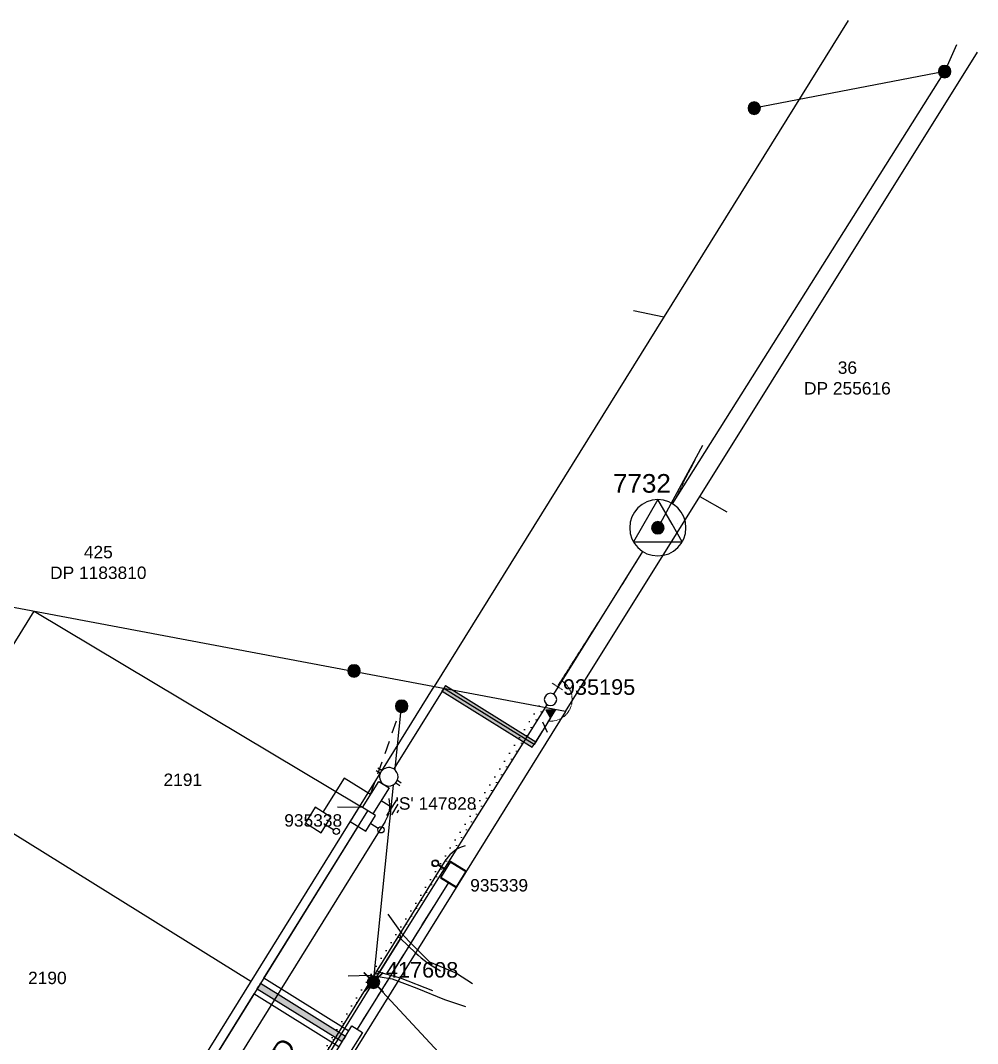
# Model space of a CAD drawing. Header units: metres. Extents: x 305550 to 306428, y 6276370 to 6276957.
# Drawn here: x 306273.7 to 306428, y 6276679.7 to 6276844.6 of the extents above; entities that cross this region are included whole.
import ezdxf
from ezdxf.enums import TextEntityAlignment as Align

# ---------------------------------------------------------------- set-up
doc = ezdxf.new("R2010")
doc.units = ezdxf.units.M
doc.header["$LTSCALE"] = 0.7
doc.set_wipeout_variables(frame=1)
for name, pattern in [('Cable Exist OH', [1, 1, 0]), ('Cable Exist UG', [8.2, 4, -1.2, 1.8, -1.2]), ('Cable Remove', [2, 0, -2]), ('Dash', [5, 3, -2]), ('IE Trench LV', [6.5, 5, -1.5])]:
    doc.linetypes.add(name, pattern=pattern)
doc.layers.get('0').update_dxf_attribs({"color": 6})
for name, color, linetype in [('_User Miscellaneous1', 3, 'Continuous'), ('_User Miscellaneous10', 8, 'Continuous'), ('_User Miscellaneous11', 7, 'Continuous'), ('_User Miscellaneous4', 7, 'Continuous'), ('_User Miscellaneous7', 150, 'Continuous'), ('_User Miscellaneous8', 7, 'Continuous'), ('_User_LV_Exist', 7, 'Continuous'), ('Cadastre Developer_SP_NEW', 4, 'Continuous'), ('Cadastre Roads_SP_EXT', 4, 'Continuous'), ('Cadastre Roads_SP_NEW', 8, 'Continuous'), ('Duct_SP_NEW', 2, 'Continuous'), ('Equip_LV_NEW', 5, 'Continuous'), ('Equip_SP_LV_NEW', 2, 'Continuous'), ('Mains_HV_EXT', 12, 'Continuous'), ('Mains_LV_NEW_R6', 2, 'Continuous'), ('Mains_LV_NEW_T84', 2, 'Continuous'), ('OH_Details_SP_MISC', 6, 'Continuous'), ('Services_SP_NEW_UG', 2, 'Continuous'), ('Sub_SP_TR_HV_LV_EXT', 1, 'Continuous'), ('SupportsOH_SP_TR_HV_LV_SL_EXT', 7, 'Continuous'), ('SupportsOH_SP_TR_HV_LV_SL_NEW', 2, 'Continuous'), ('SupportsUG_SP_LV_NEW', 2, 'Continuous'), ('SupportsUG_SP_LV_SL_NEW', 2, 'Continuous'), ('Trench_SP_NEW', 2, 'Continuous')]:
    doc.layers.add(name, color=color, linetype=linetype)
doc.layers.add('_User Miscellaneous5', color=7, linetype='Continuous', lineweight=35)
doc.layers.add('_User Notes', color=7, linetype='Continuous', plot=False)
doc.layers.add('Features_HIDE', color=1, linetype='Continuous', plot=False)
doc.styles.add('ARIAL', font='arial.ttf', dxfattribs={"height": 2})
doc.styles.add('POLE_LABEL', font='arial.ttf')
doc.styles.add('SL_LABEL', font='arial.ttf')
doc.styles.get("Standard").update_dxf_attribs({"font": 'arial.ttf'})
doc.styles.add('style1', font='iso3098b.shx')
doc.linetypes.add('Cable New UG', pattern='A,8,-1,["x",style1,S=3.5,R=0,X=0.35,Y=-1],-3.5', length=12.5)
doc.linetypes.add('Cable Z', pattern='A,8,-1,["Z",Standard,S=2.5,R=0,X=0.35,Y=-1.25],-3.5', length=12.5)
doc.linetypes.add('IE Trench HV', pattern='A,8,-2,["/",style1,S=2.5,R=0,X=0.1,Y=-1],-4.5', length=14.5)

# ---------------------------------------------------------------- blocks, each defined once
blk = doc.blocks.new('SUB_POLE_EXT')
blk.add_line((2.16, 0.48), (2.16, 0.48, 0))
blk.add_lwpolyline([(-3.02, 0, 1), (3.02, 0, 1)], format="xyb", close=True)
blk.add_lwpolyline([(1.53, 0.37), (0, 3.02), (-2.61, -1.51), (2.61, -1.51)], close=True)
for tag, height, flags, p in [('ASSET_NUM', 2.5, 8, (2, 2)), ('STREET_CODE', 0.2, 9, (1.5, 0)), ('CONSTRUCTED_VOLTAGE', 0.2, 9, (1.5, -0.2)), ('OPERATING_VOLTAGE', 0.2, 9, (1.5, -0.6)), ('OPERATED_BY', 0.2, 9, (1.5, -0.8)), ('ORIENTATION', 0.2, 9, (1.5, -1.2)), ('NO_PHASES', 0.2, 9, (1.5, -0.4)), ('MAINTAINED_BY', 0.2, 9, (1.5, -1)), ('OWNED_BY', 0.2, 9, (1.5, -1.4)), ('SECONDARY_VOLTAGE', 0.2, 9, (1.5, -1.6)), ('STATE', 0.2, 9, (1.5, -1.8)), ('SUBSTATION_TYPE', 0.2, 9, (1.5, -2)), ('USAGE', 0.2, 9, (1.5, -2.2)), ('STREETNAME', 0.2, 9, (1.5, -2.8)), ('SUBURB', 0.2, 9, (1.5, -3)), ('LEGEND', 0.2, 9, (1.5, -2.4)), ('LOCATION', 0.2, 9, (1.5, -2.6)), ('NOTES', 0.2, 9, (1.5, -3.2)), ('Z', 0.2, 1, (1.5, -3.4))]:
    blk.add_attdef(tag, text='', height=height, dxfattribs=dict(flags=flags)).set_placement(p, align=Align.MIDDLE_LEFT)
blk = doc.blocks.new('POLE_EXT')
blk.add_hatch(color=256).paths.add_polyline_path([(-1, 0, 1), (1, 0, 1)])
blk.add_lwpolyline([(-1, 0, 1), (1, 0, 1)], format="xyb", close=True)
for tag, height, flags, p in [('pNumber', 2.5, 8, (-17.84, 2.07)), ('OWNED_BY', 0.2, 9, (1.35, -0.4)), ('SPECIAL_USE', 0.2, 9, (1.35, -0.8)), ('STATE', 0.2, 9, (1.35, -1)), ('cLV', 0.2, 9, (1.35, -1.4)), ('hDepth', 0.2, 9, (1.35, -1.6)), ('PARENT', 0.2, 9, (1.35, -0.6)), ('USAGE', 0.2, 9, (1.35, -1.2)), ('hDia', 0.2, 9, (1.35, -1.8)), ('cHV', 0.2, 9, (1.35, -2)), ('cLinedev', 0.2, 9, (1.35, -3.4)), ('LBRACKET', 0.2, 9, (1.35, -2.2)), ('LExisting', 0.2, 9, (1.35, -2.4)), ('LANTNUMBER', 0.2, 9, (1.35, -2.6)), ('LOther', 0.2, 9, (1.35, -2.8)), ('LRemove', 0.2, 9, (1.35, -3)), ('LEGEND', 0.2, 9, (1.35, -3.2)), ('pExisting', 0.2, 9, (1.35, -3.8)), ('pFooting', 0.2, 9, (1.35, -4.4)), ('pNew', 0.2, 9, (1.35, -4.6)), ('pRelocate', 0.2, 9, (1.35, -5)), ('LOCATION', 0.2, 9, (1.35, -3.6)), ('PFNUMBER', 0.2, 9, (1.35, -4)), ('NEWPFNUMBER', 0.2, 9, (1.35, -4.2)), ('pRemove', 0.2, 9, (1.35, -5.2)), ('pReplace', 0.2, 9, (1.35, -5.4)), ('pStay', 0.2, 9, (1.35, -5.6)), ('pType', 0.2, 9, (1.35, -5.8)), ('cspan', 0.2, 9, (1.35, -6)), ('STREETNAME', 0.2, 9, (1.35, -6.2)), ('SUBURB', 0.2, 9, (1.35, -6.4)), ('NOTES', 0.2, 9, (1.35, -6.6)), ('OPERATED_BY', 0.2, 9, (1.36, -7.01)), ('MAINTAINED_BY', 0.2, 9, (1.36, -6.81))]:
    blk.add_attdef(tag, text='', height=height, dxfattribs=dict(flags=flags)).set_placement(p, align=Align.MIDDLE_LEFT)
at = {"style": 'POLE_LABEL', "flags": 9}
for tag, height, p in [('ASSET_NUM', 2.5, (2, 2)), ('STRUCTURE_PLANT_NUMBER', 0.2, (1.35, 0.03)), ('STREET_CODE', 0.2, (1.35, -0.2))]:
    blk.add_attdef(tag, text='', height=height, dxfattribs=at).set_placement(p, align=Align.MIDDLE_LEFT)
at = {"flags": 1}
blk.add_attdef('Z', (1.35, -7.33), '', height=0.2, dxfattribs=at)
blk = doc.blocks.new('*U35')
at = {"lineweight": -3}
blk.add_lwpolyline([(-2.48, 2.49), (2.47, 2.49), (2.47, 0.51), (-2.48, 0.51)], close=True, dxfattribs=at)
for tag, flags, p in [('STREET_CODE', 9, (1.5, 3.5)), ('OWNED_BY', 9, (1.5, 3.3)), ('OPERATED_BY', 9, (1.5, 3.1)), ('STATE', 9, (1.5, 2.7)), ('SUPPORT_TYPE', 9, (1.5, 2.5)), ('SUBURB', 9, (1.5, 1.7)), ('MAINTAINED_BY', 9, (1.5, 2.9)), ('USAGE', 9, (1.5, 2.3)), ('LEGEND', 9, (1.5, 2.1)), ('PARENT', 9, (1.5, 1.9)), ('STREETNAME', 9, (1.5, 1.5)), ('Z', 1, (1.5, 0.9)), ('LOCATION', 9, (1.5, 1.3)), ('NOTES', 9, (1.5, 1.1))]:
    blk.add_attdef(tag, text='', height=0.2, dxfattribs=dict(flags=flags)).set_placement(p, align=Align.MIDDLE_LEFT)
at = {"layer": '_User Miscellaneous4', "style": 'ARIAL', "flags": 8}
blk.add_attdef('ASSET_NUM', text='', height=2, dxfattribs=at).set_placement((2, 5.5), align=Align.MIDDLE_LEFT)
blk = doc.blocks.new('*U137')
at = {"layer": '_User Miscellaneous7', "lineweight": -3}
blk.add_lwpolyline([(4, -3.03), (4, -1.58)], dxfattribs=at)
blk.add_lwpolyline([(2.51, -6), (5.48, -6), (5.48, -3.03), (2.51, -3.03)], close=True, dxfattribs=at)
blk.add_circle((4, -1.08), 0.5, dxfattribs=at)
at = {"layer": '_User Miscellaneous8', "color": 2, "lineweight": -3}
blk.add_lwpolyline([(-1.49, 0), (1.49, 0), (1.49, 2.97), (-1.49, 2.97)], close=True, dxfattribs=at)
at = {"style": 'POLE_LABEL', "flags": 9}
blk.add_attdef('STRUCTURE_PLANT_NUMBER', text='', height=0.2, dxfattribs=at).set_placement((1.64, 1.73), align=Align.MIDDLE_LEFT)
for tag, flags, p in [('STREET_CODE', 9, (1.64, 1.49)), ('OWNED_BY', 9, (1.64, 1.09)), ('OPERATED_BY', 9, (1.64, 0.89)), ('STATE', 9, (1.64, 0.49)), ('COLUMN_TYPE', 9, (1.64, 1.29)), ('MAINTAINED_BY', 9, (1.64, 0.69)), ('USAGE', 9, (1.64, 0.29)), ('LEGEND', 9, (1.64, 0.09)), ('SUBURB', 9, (1.64, -0.31)), ('STREETNAME', 9, (1.64, -0.51)), ('Z', 1, (1.64, -1.31)), ('PARENT', 9, (1.64, -0.11)), ('LOCATION', 9, (1.64, -0.71)), ('NOTES', 9, (1.64, -0.91)), ('LABEL_ALIGNMENT', 9, (1.64, -1.11))]:
    blk.add_attdef(tag, text='', height=0.2, dxfattribs=dict(flags=flags)).set_placement(p, align=Align.MIDDLE_LEFT)
at = {"layer": '_User Miscellaneous5', "style": 'ARIAL', "flags": 8}
blk.add_attdef('ASSET_NUM', text='', height=2, dxfattribs=at).set_placement((2, 3.49), align=Align.MIDDLE_LEFT)
blk = doc.blocks.new('*U39')
at = {"layer": '_User Miscellaneous8', "color": 2}
blk.add_line((0, 0), (0, 1.45), dxfattribs=at)
blk.add_circle((0, 1.95), 0.5, dxfattribs=at)
for tag, p, flags in [('Z', (0, 0), 1), ('OPERATED_BY', (0, -9.61), 9)]:
    blk.add_attdef(tag, p, '', height=0.2, dxfattribs=dict(flags=flags))
at = {"style": 'SL_LABEL', "flags": 9}
blk.add_attdef('STREET_CODE', text='', height=0.2, dxfattribs=at).set_placement((0, -0.2), align=Align.MIDDLE_LEFT)
at = {"flags": 9}
for tag, p in [('CONSTRUCTED_VOLTAGE', (0, -0.4)), ('CONTROL_TYPE', (0, -0.6)), ('OPERATING_VOLTAGE', (0, -1.4)), ('ORIENTATION', (0, -1.6)), ('LANTERN_PURPOSE', (0, -0.8)), ('LANTERN_TYPE', (0, -1)), ('NO_PHASES', (0, -1.2)), ('OWNED_BY', (0, -1.8)), ('STATE', (0, -2)), ('CEXIST', (0, -2.4)), ('CNEW', (0, -2.6)), ('CNUMBER', (0, -2.8)), ('CREMOVE', (0, -3)), ('CREPLACE', (0, -3.2)), ('USAGE', (0, -2.2)), ('LKINGHEIGHT', (0, -3.4)), ('LBRACKET', (0, -3.6)), ('LBRACKETVOCAB', (0, -3.8)), ('LCATEGORY', (0, -4)), ('LCHARGE1', (0, -4.2)), ('LCHARGE1PERCENT', (0, -4.4)), ('LCHARGE2', (0, -4.6)), ('LCHARGE2PERCENT', (0, -4.8)), ('LCHARGE3', (0, -5)), ('LCHARGE3PERCENT', (0, -5.2)), ('LEXIST', (0, -5.4)), ('LLAMP', (0, -5.6)), ('LLAMPVOCAB', (0, -5.8)), ('LMAST', (0, -6)), ('LMASTVOCAB', (0, -6.2)), ('LNEW', (0, -6.4)), ('LANTNUMBER', (0, -6.6)), ('LOUTREACH', (0, -7)), ('LOUTREACHVOCAB', (0, -7.2)), ('LRATECODE', (0, -7.4)), ('LREMOVE', (0, -7.6)), ('LREPLACE', (0, -7.8)), ('LTYPE', (0, -8)), ('LTYPEVOCAB', (0, -8.2)), ('SUBURB', (0, -8.6)), ('STREETNAME', (0, -8.8)), ('LEGEND', (0, -8.4)), ('LOCATION', (0, -9)), ('NOTES', (0, -9.2)), ('MAINTAINED_BY', (0, -9.86))]:
    blk.add_attdef(tag, text='', height=0.2, dxfattribs=at).set_placement(p, align=Align.MIDDLE_LEFT)
at = {"layer": '_User Notes', "style": 'SL_LABEL', "flags": 8}
blk.add_attdef('ASSET_NUM', text='', height=2.5, dxfattribs=at).set_placement((2, 2), align=Align.MIDDLE_LEFT)
at = {"layer": '_User Notes', "flags": 8}
blk.add_attdef('LNUMBER', text='', height=2.5, dxfattribs=at).set_placement((1.2, -2.8), align=Align.MIDDLE_LEFT)
blk = doc.blocks.new('Earth')
for p, q in [((0, -2.04), (0, 0)), ((-1.5, -2.04), (1.5, -2.04)), ((-1, -2.64), (1, -2.64)), ((-0.25, -3.24), (0.25, -3.24))]:
    blk.add_line(p, q)
blk = doc.blocks.new('*U244')
at = {"layer": '_User Miscellaneous7', "lineweight": -3}
blk.add_lwpolyline([(0.1, 2.96), (0.1, 4.41)], dxfattribs=at)
blk.add_lwpolyline([(-1.38, -0.01), (1.59, -0.01), (1.59, 2.96), (-1.38, 2.96)], close=True, dxfattribs=at)
blk.add_circle((0.1, 4.91), 0.5, dxfattribs=at)
at = {"layer": '_User Miscellaneous8', "color": 2, "lineweight": -3}
blk.add_lwpolyline([(-1.49, 0), (1.49, 0), (1.49, 2.97), (-1.49, 2.97)], close=True, dxfattribs=at)
at = {"style": 'POLE_LABEL', "flags": 9}
blk.add_attdef('STRUCTURE_PLANT_NUMBER', text='', height=0.2, dxfattribs=at).set_placement((1.64, 1.73), align=Align.MIDDLE_LEFT)
for tag, flags, p in [('STREET_CODE', 9, (1.64, 1.49)), ('OWNED_BY', 9, (1.64, 1.09)), ('OPERATED_BY', 9, (1.64, 0.89)), ('STATE', 9, (1.64, 0.49)), ('COLUMN_TYPE', 9, (1.64, 1.29)), ('MAINTAINED_BY', 9, (1.64, 0.69)), ('USAGE', 9, (1.64, 0.29)), ('LEGEND', 9, (1.64, 0.09)), ('SUBURB', 9, (1.64, -0.31)), ('STREETNAME', 9, (1.64, -0.51)), ('Z', 1, (1.64, -1.31)), ('PARENT', 9, (1.64, -0.11)), ('LOCATION', 9, (1.64, -0.71)), ('NOTES', 9, (1.64, -0.91)), ('LABEL_ALIGNMENT', 9, (1.64, -1.11))]:
    blk.add_attdef(tag, text='', height=0.2, dxfattribs=dict(flags=flags)).set_placement(p, align=Align.MIDDLE_LEFT)
at = {"layer": '_User Miscellaneous5', "style": 'ARIAL', "flags": 8}
blk.add_attdef('ASSET_NUM', text='', height=2, dxfattribs=at).set_placement((2, 3.49), align=Align.MIDDLE_LEFT)
blk = doc.blocks.new('POLE_NEW')
at = {"lineweight": -3}
blk.add_lwpolyline([(-1, 0, 1), (1, 0, 1)], format="xyb", close=True, dxfattribs=at)
for tag, height, flags, p in [('pNumber', 2.5, 8, (-17.84, 2.07)), ('OWNED_BY', 0.2, 9, (1.15, -0.4)), ('SPECIAL_USE', 0.2, 9, (1.15, -0.8)), ('STATE', 0.2, 9, (1.15, -1)), ('cLV', 0.2, 9, (1.15, -1.4)), ('hDepth', 0.2, 9, (1.15, -1.6)), ('PARENT', 0.2, 9, (1.15, -0.6)), ('USAGE', 0.2, 9, (1.15, -1.2)), ('hDia', 0.2, 9, (1.15, -1.8)), ('cHV', 0.2, 9, (1.15, -2)), ('cLinedev', 0.2, 9, (1.15, -3.4)), ('LBRACKET', 0.2, 9, (1.15, -2.2)), ('LExisting', 0.2, 9, (1.15, -2.4)), ('LANTNUMBER', 0.2, 9, (1.15, -2.6)), ('LOther', 0.2, 9, (1.15, -2.8)), ('LRemove', 0.2, 9, (1.15, -3)), ('LEGEND', 0.2, 9, (1.15, -3.2)), ('pExisting', 0.2, 9, (1.15, -3.6)), ('pFooting', 0.2, 9, (1.15, -4.2)), ('pNew', 0.2, 9, (1.15, -4.4)), ('pRelocate', 0.2, 9, (1.15, -4.8)), ('pRemove', 0.2, 9, (1.15, -5)), ('PFNUMBER', 0.2, 9, (1.15, -3.8)), ('NEWPFNUMBER', 0.2, 9, (1.15, -4)), ('pReplace', 0.2, 9, (1.15, -5.2)), ('pStay', 0.2, 9, (1.15, -5.4)), ('pType', 0.2, 9, (1.15, -5.6)), ('cspan', 0.2, 9, (1.15, -5.8)), ('SUBURB', 0.2, 9, (1.15, -6)), ('STREETNAME', 0.2, 9, (1.15, -6.2)), ('LOCATION', 0.2, 9, (1.15, -6.4)), ('NOTES', 0.2, 9, (1.15, -6.6)), ('OPERATED_BY', 0.2, 9, (1.15, -6.89)), ('MAINTAINED_BY', 0.2, 9, (1.15, -7.22))]:
    blk.add_attdef(tag, text='', height=height, dxfattribs=dict(flags=flags)).set_placement(p, align=Align.MIDDLE_LEFT)
at = {"style": 'POLE_LABEL'}
for tag, height, flags, p in [('ASSET_NUM', 2.5, 8, (2, 2)), ('STRUCTURE_PLANT_NUMBER', 0.2, 9, (1.15, 0.09)), ('STREET_CODE', 0.2, 9, (1.15, -0.2))]:
    blk.add_attdef(tag, text='', height=height, dxfattribs=dict(at, flags=flags)).set_placement(p, align=Align.MIDDLE_LEFT)
at = {"flags": 1}
blk.add_attdef('Z', (1.15, -7.59), '', height=0.2, dxfattribs=at)
blk = doc.blocks.new('POLE_DEL')
h = blk.add_hatch(color=256)
edge = h.paths.add_edge_path()
edge.add_arc((0, 0), 1, 180, 360)
edge.add_arc((0, 0), 1, 0, 180)
blk.add_lwpolyline([(-1, 0, 1), (1, 0, 1)], format="xyb", close=True)
at = {"layer": '_User Miscellaneous11', "color": 2, "const_width": 0.25, "flags": 128}
for points in [[(-1.58, 1.58), (1.58, -1.58)], [(-1.58, -1.58), (1.58, 1.58)]]:
    blk.add_lwpolyline(points, dxfattribs=at)
for tag, height, flags, p in [('pNumber', 2.5, 8, (0, 2.07)), ('OWNED_BY', 0.2, 9, (0, -0.4)), ('SPECIAL_USE', 0.2, 9, (0, -0.6)), ('STATE', 0.2, 9, (0, -0.8)), ('cLV', 0.2, 9, (0, -1.2)), ('USAGE', 0.2, 9, (0, -1)), ('hDepth', 0.2, 9, (0, -1.4)), ('hDia', 0.2, 9, (0, -1.6)), ('cHV', 0.2, 9, (0, -1.8)), ('cLinedev', 0.2, 9, (0, -3.2)), ('LBRACKET', 0.2, 9, (0, -2)), ('LExisting', 0.2, 9, (0, -2.2)), ('LANTNUMBER', 0.2, 9, (0, -2.4)), ('LOther', 0.2, 9, (0, -2.6)), ('LRemove', 0.2, 9, (0, -2.8)), ('LEGEND', 0.2, 9, (0, -3)), ('pExisting', 0.2, 9, (0, -3.4)), ('PFNUMBER', 0.2, 9, (0, -3.6)), ('NEWPFNUMBER', 0.2, 9, (0, -3.8)), ('pFooting', 0.2, 9, (0, -4)), ('pNew', 0.2, 9, (0, -4.2)), ('pRelocate', 0.2, 9, (0, -4.6)), ('pRemove', 0.2, 9, (0, -4.8)), ('pReplace', 0.2, 9, (0, -5)), ('cspan', 0.2, 9, (0, -5.6)), ('SUBURB', 0.2, 9, (0, -5.8)), ('STREETNAME', 0.2, 9, (0, -6)), ('pStay', 0.2, 9, (0, -5.2)), ('pType', 0.2, 9, (0, -5.4)), ('LOCATION', 0.2, 9, (0, -6.2)), ('NOTES', 0.2, 9, (0, -6.4))]:
    blk.add_attdef(tag, text='', height=height, dxfattribs=dict(flags=flags)).set_placement(p, align=Align.MIDDLE_LEFT)
at = {"flags": 1}
blk.add_attdef('Z', (0, 0), '', height=0.2, dxfattribs=at)
at = {"style": 'POLE_LABEL', "flags": 9}
blk.add_attdef('STREET_CODE', text='', height=0.2, dxfattribs=at).set_placement((0, -0.2), align=Align.MIDDLE_LEFT)
at = {"layer": 'Features_HIDE', "style": 'POLE_LABEL', "flags": 8}
blk.add_attdef('ASSET_NUM', text='', height=2.5, dxfattribs=at).set_placement((2, 2), align=Align.MIDDLE_LEFT)
blk = doc.blocks.new('UGOH_NEW')
blk.add_hatch(color=256).paths.add_polyline_path([(-0.75, 1.7), (0.75, 1.7), (0, 3)])
at = {"color": 1}
blk.add_lwpolyline([(-0.75, 1.7), (0.75, 1.7), (0, 3)], close=True, dxfattribs=at)
for tag, flags, p in [('CONSTRUCTED_VOLTAGE', 9, (1.5, 0)), ('ACTUAL_STATUS', 9, (1.5, -1.6)), ('OPERATING_VOLTAGE', 9, (1.5, -0.2)), ('ORIENTATION', 9, (1.5, -0.4)), ('STATE', 9, (1.5, -0.6)), ('OWNED_BY', 9, (1.5, -1)), ('OPERATED_BY', 9, (1.5, -1.2)), ('USAGE', 9, (1.5, -0.8)), ('MAINTAINED_BY', 9, (1.5, -1.4)), ('TYPE', 1, (1.5, -2)), ('NUMBER_OF_PHASES', 9, (1.5, -1.8))]:
    blk.add_attdef(tag, text='', height=0.2, dxfattribs=dict(flags=flags)).set_placement(p, align=Align.MIDDLE_LEFT)
blk = doc.blocks.new('*U287')
blk.add_wipeout([(-0.93, -1.17), (-0.78, -1.28), (-0.61, -1.36), (-0.44, -1.43), (-0.25, -1.47), (-0.07, -1.49), (0.12, -1.49), (0.31, -1.46), (0.49, -1.41), (0.66, -1.34), (0.82, -1.25), (0.97, -1.13), (1.11, -1), (1.22, -0.86), (1.32, -0.7), (1.4, -0.53), (1.45, -0.35), (1.49, -0.16), (1.49, 0.03), (1.48, 0.21), (1.44, 0.4), (1.38, 0.57), (1.3, 0.74), (1.19, 0.9), (1.07, 1.04), (0.93, 1.17), (0.78, 1.28), (0.61, 1.36), (0.44, 1.43), (0.25, 1.47), (0.07, 1.49), (-0.12, 1.49), (-0.31, 1.46), (-0.49, 1.41), (-0.66, 1.34), (-0.82, 1.25), (-0.97, 1.13), (-1.11, 1), (-1.22, 0.86), (-1.32, 0.7), (-1.4, 0.53), (-1.45, 0.35), (-1.49, 0.16), (-1.49, -0.03), (-1.48, -0.21), (-1.44, -0.4), (-1.38, -0.57), (-1.3, -0.74), (-1.19, -0.9), (-1.07, -1.04)])
for p, q in [((-1.47, 0.25), (-2.22, 0.25)), ((1.47, 0.25), (2.22, 0.25)), ((-1.47, -0.25), (-2.22, -0.25)), ((1.47, -0.25), (2.22, -0.25))]:
    blk.add_line(p, q)
blk.add_lwpolyline([(0, 1.49, 1), (0, -1.49, 1)], format="xyb", close=True)
for tag, p, flags in [('ORIENTATION', (0, 0), 9), ('Z', (0, 0), 1), ('USAGE', (0, -0.2), 9), ('NOTES', (0, -0.4), 9)]:
    blk.add_attdef(tag, p, '', height=0.2, dxfattribs=dict(flags=flags))

msp = doc.modelspace()

# ---------------------------------------------------------------- hatches: boundary and pattern name
at = {"layer": '_User Miscellaneous11'}
h = msp.add_hatch(color=256, dxfattribs=at)
h.dxf.hatch_style = 1
h.paths.add_polyline_path([(306342.22, 6276737.41), (306341.67, 6276736.53), (306356.22, 6276727.49), (306356.77, 6276728.37)])
h = msp.add_hatch(color=256, dxfattribs=at)
h.dxf.hatch_style = 1
h.paths.add_polyline_path([(306312.42, 6276689.45), (306311.87, 6276688.56), (306325.58, 6276680.05), (306326.13, 6276680.93)])

# ---------------------------------------------------------------- linework, layer by layer
at = {"layer": '_User Miscellaneous10'}
for points, elevation in [([(306332.91, 6276700.57), (306335.11, 6276697.56), (306336.36, 6276696.18), (306339.65, 6276692.93), (306344.01, 6276691.08), (306346.57, 6276689.4)], 50.01), ([(306326.54, 6276690.67), (306330.11, 6276690.74), (306333.65, 6276690.15), (306337.62, 6276688.67), (306342.08, 6276686.83), (306345.47, 6276685.7)], 49.7)]:
    msp.add_lwpolyline(points, dxfattribs=dict(at, elevation=elevation))
at = {"layer": '_User_LV_Exist', "color": 7, "linetype": 'Cable Exist OH', "lineweight": 0, "flags": 128}
for points in [[(306378.83, 6276766.68), (306383.65, 6276776.08)], [(306374.05, 6276758.99), (306360.25, 6276737.26)], [(306359.41, 6276737.79), (306361.1, 6276736.72)]]:
    msp.add_lwpolyline(points, dxfattribs=at)
at = {"layer": '_User_LV_Exist', "color": 7, "linetype": 'Cable Remove', "lineweight": 0, "flags": 128}
for points in [[(306358.47, 6276734.45), (306326.58, 6276684.22)], [(306326.58, 6276684.22), (306288.88, 6276623.56)]]:
    msp.add_lwpolyline(points, dxfattribs=at)
at = {"layer": '_User_LV_Exist', "color": 7, "linetype": 'Cable Exist OH', "lineweight": 0}
msp.add_arc((306359.15, 6276735.18), 3.49, 264.9946, 60.5572, dxfattribs=at)
at = {"layer": 'Cadastre Developer_SP_NEW'}
msp.add_line((306245.11, 6276699.85), (306275.96, 6276749.4), dxfattribs=at)
at = {"layer": 'Cadastre Developer_SP_NEW', "flags": 128}
for points in [[(306340.43, 6276737.25), (306407.19, 6276844.57)], [(306361.57, 6276733.26), (306427.96, 6276839.47)], [(306377.39, 6276796.77), (306372.5, 6276797.8)], [(306383.2, 6276767.86), (306387.54, 6276765.38)]]:
    msp.add_lwpolyline(points, dxfattribs=at)
at = {"layer": 'Cadastre Roads_SP_NEW'}
for p, q in [((306334.96, 6276696.64), (306334.58, 6276696.88)), ((306331.59, 6276691.22), (306331.21, 6276691.46))]:
    msp.add_line(p, q, dxfattribs=at)
for points in [[(306330.97, 6276691.08), (306331.13, 6276690.98), (306331.59, 6276691.22), (306334.96, 6276696.64), (306334.97, 6276697.16), (306334.81, 6276697.26)], [(306331.59, 6276691.22), (306334.9, 6276690.33), (306340.14, 6276688.29)]]:
    msp.add_lwpolyline(points, dxfattribs=at)
msp.add_lwpolyline([(306334.96, 6276696.64), (306337.37, 6276694.38, 0.064544), (306341.42, 6276691.47)], format="xyb", dxfattribs=at)
for centre, start, end in [((306328.25, 6276718.14), 328.1836, 12.6264), ((306346.59, 6276706.74), 103.7171, 148.1441)]:
    msp.add_arc(centre, 5, start, end, dxfattribs=at)
at = {"layer": 'Duct_SP_NEW'}
for p, q in [((306341.67, 6276736.53), (306341.95, 6276736.97)), ((306341.67, 6276736.53), (306356.22, 6276727.49)), ((306342.22, 6276737.41), (306341.95, 6276736.97)), ((306342.22, 6276737.41), (306356.77, 6276728.37)), ((306356.22, 6276727.49), (306356.5, 6276727.93)), ((306356.77, 6276728.37), (306356.5, 6276727.93)), ((306311.87, 6276688.56), (306312.14, 6276689)), ((306311.87, 6276688.56), (306325.58, 6276680.05)), ((306312.42, 6276689.45), (306312.14, 6276689)), ((306312.42, 6276689.45), (306326.13, 6276680.93)), ((306325.58, 6276680.05), (306325.85, 6276680.49)), ((306326.13, 6276680.93), (306325.85, 6276680.49))]:
    msp.add_line(p, q, dxfattribs=at)
at = {"layer": 'Mains_HV_EXT'}
msp.add_lwpolyline([(306383.65, 6276776.08), (306376.44, 6276762.84)], dxfattribs=at)
at = {"layer": 'Mains_LV_NEW_R6', "linetype": 'Cable Z', "flags": 128}
for points in [[(306330.16, 6276719.87), (306325.9, 6276722.52), (306322.48, 6276717.02)], [(306342.69, 6276705.68), (306328.01, 6276682.06)]]:
    msp.add_lwpolyline(points, dxfattribs=at)
at = {"layer": 'Mains_LV_NEW_T84', "linetype": 'Cable New UG', "flags": 128}
for points in [[(306359.15, 6276733.48), (306359.15, 6276732.2), (306356.5, 6276727.93), (306341.94, 6276736.97), (306332.3, 6276721.45)], [(306326.64, 6276681.76), (306312.94, 6276690.28), (306329.69, 6276717.25)], [(306325.06, 6276679.21), (306311.35, 6276687.73), (306294.88, 6276661.22)]]:
    msp.add_lwpolyline(points, dxfattribs=at)
at = {"layer": 'OH_Details_SP_MISC', "color": 7, "linetype": 'Continuous', "flags": 128}
for points in [[(306422.67, 6276836.34), (306424.61, 6276840.68)], [(306378.83, 6276766.68), (306422.67, 6276836.34)], [(306422.67, 6276836.34), (306391.98, 6276830.44)], [(306359.68, 6276736.03), (306374.05, 6276758.99)], [(306330.63, 6276689.62), (306335.16, 6276734.08)], [(306330.63, 6276689.62), (306342.54, 6276676.78)]]:
    msp.add_lwpolyline(points, dxfattribs=at)
at = {"layer": 'Services_SP_NEW_UG', "color": 2, "linetype": 'Dash', "flags": 128}
msp.add_lwpolyline([(306330.16, 6276719.87), (306335.16, 6276734.08)], dxfattribs=at)
at = {"layer": 'Services_SP_NEW_UG', "color": 2, "flags": 128}
msp.add_lwpolyline([(306328.85, 6276717.77), (306324.82, 6276717.8)], dxfattribs=at)
at = {"layer": 'Trench_SP_NEW', "linetype": 'IE Trench HV'}
for p, q in [((306341.95, 6276736.97), (306332.3, 6276721.45)), ((306328.12, 6276714.72), (306296.45, 6276663.74))]:
    msp.add_line(p, q, dxfattribs=at)
at = {"layer": 'Trench_SP_NEW', "linetype": 'IE Trench HV', "flags": 128}
for points in [[(306358.71, 6276731.49), (306360, 6276733.57)], [(306357.86, 6276731.59), (306358.63, 6276729.91)], [(306356.5, 6276727.93), (306357.84, 6276730.09)]]:
    msp.add_lwpolyline(points, dxfattribs=at)
at = {"layer": 'Trench_SP_NEW', "linetype": 'IE Trench LV', "flags": 128}
msp.add_lwpolyline([(306342.69, 6276705.68), (306328, 6276682.07)], dxfattribs=at)

# ---------------------------------------------------------------- block references
at = {"layer": '_User Miscellaneous1', "ltscale": 0.5}
ref = msp.add_blockref('POLE_DEL', (306330.63, 6276689.62), dxfattribs=at)
ref.add_attrib('ASSET_NUM', '417608', dxfattribs={"layer": 'Features_HIDE', "height": 2.5, "style": 'POLE_LABEL'}).set_placement((306332.63, 6276691.62), align=Align.MIDDLE_LEFT)
at = {"layer": 'Equip_LV_NEW', "linetype": 'Cable Exist OH', "lineweight": 0, "rotation": 58.1440914443633}
msp.add_blockref('Earth', (306331.84, 6276718.83), dxfattribs=at)
at = {"layer": 'Equip_SP_LV_NEW', "rotation": 179.9645232418266}
msp.add_blockref('UGOH_NEW', (306359.15, 6276735.18), dxfattribs=at)
at = {"layer": 'Features_HIDE'}
msp.add_blockref('POLE_EXT', (306327.49, 6276739.78), dxfattribs=at)
at = {"layer": 'Sub_SP_TR_HV_LV_EXT'}
ref = msp.add_blockref('SUB_POLE_EXT', (306376.44, 6276762.84), dxfattribs=dict(at, xscale=1.5, yscale=1.5, zscale=1.5))
ref.add_attrib('ASSET_NUM', '7732', dxfattribs={"layer": '0', "height": 3}).set_placement((306369.22, 6276769.99), align=Align.MIDDLE_LEFT)
at = {"layer": 'SupportsOH_SP_TR_HV_LV_SL_EXT'}
for p in [(306422.67, 6276836.34), (306391.98, 6276830.44), (306376.44, 6276762.84), (306335.16, 6276734.08)]:
    msp.add_blockref('POLE_EXT', p, dxfattribs=at)
at = {"layer": 'SupportsOH_SP_TR_HV_LV_SL_NEW', "ltscale": 0.5}
ref = msp.add_blockref('POLE_NEW', (306359.15, 6276735.18), dxfattribs=at)
ref.add_attrib('ASSET_NUM', '935195', dxfattribs={"layer": '_User Notes', "height": 2.5, "style": 'POLE_LABEL'}).set_placement((306361.15, 6276737.18), align=Align.MIDDLE_LEFT)
at = {"layer": 'SupportsUG_SP_LV_NEW'}
ref = msp.add_blockref('*U35', (306329.72, 6276720.14), dxfattribs=dict(at, rotation=238.144091419095))
ref.add_attrib('ASSET_NUM_001', "'S' 147828", (306334.18, 6276717.42), dxfattribs={"layer": '_User Miscellaneous4', "height": 2, "style": 'ARIAL'})
ref = msp.add_blockref('*U35', (306327.97, 6276679.17), dxfattribs=dict(at, rotation=58.14409142439186))
ref.add_attrib('ASSET_NUM_001', '147827', (306327.18, 6276675.04), dxfattribs={"layer": '_User Miscellaneous4', "height": 2, "style": 'ARIAL'})
at = {"layer": 'SupportsUG_SP_LV_SL_NEW', "ltscale": 0.5}
ref = msp.add_blockref('*U137', (306327.65, 6276716.77), dxfattribs=dict(at, rotation=238.1440914216619))
ref.add_attrib('ASSET_NUM_001', '935338', (306316.25, 6276714.69), dxfattribs={"layer": '_User Miscellaneous5', "height": 2, "style": 'ARIAL'})
for p, rotation in [((306330.17, 6276715.2), 238.1440914216619), ((306342.21, 6276707.72), 58.14409141929249)]:
    msp.add_blockref('*U39', p, dxfattribs=dict(at, rotation=rotation))
ref = msp.add_blockref('*U244', (306344.73, 6276706.15), dxfattribs=dict(at, rotation=58.14409141929249))
ref.add_attrib('ASSET_NUM_001', '935339', (306346.21, 6276704.24), dxfattribs={"layer": '_User Miscellaneous5', "height": 2, "style": 'ARIAL'})

# ---------------------------------------------------------------- texts
at = {"layer": 'Cadastre Developer_SP_NEW', "char_height": 2, "style": 'ARIAL', "bg_fill": 3, "box_fill_scale": 1.1, "bg_fill_color": 256, "bg_fill_transparency": 0}
for s, insert, attachment_point in [('425\\PDP 1183810', (306286.28, 6276757.24), 5), ('2191', (306296.79, 6276721.21), 7), ('2190', (306274.96, 6276689.29), 7)]:
    msp.add_mtext(s, dxfattribs=dict(at, insert=insert, attachment_point=attachment_point))
at = {"layer": 'Cadastre Roads_SP_EXT'}
msp.add_text('ROAD', height=3, rotation=58.1446, dxfattribs=at).set_placement((306311.86, 6276669.07))

# ---------------------------------------------------------------- next in the draw order: linework, layer by layer
at = {"layer": '_User Miscellaneous11', "color": 7, "linetype": 'Cable Remove', "flags": 128}
msp.add_lwpolyline([(306239.42, 6276544.29), (306284.91, 6276617.64), (306329.78, 6276690.15), (306357.77, 6276734.86)], dxfattribs=at)
at = {"layer": 'Cadastre Developer_SP_NEW'}
for p, q in [((306040.63, 6276793.72), (306361.57, 6276733.27)), ((306275.96, 6276749.4), (306328.42, 6276718.04)), ((306340.37, 6276737.27), (306278.22, 6276637.25)), ((306258.94, 6276722.06), (306310.87, 6276689.8))]:
    msp.add_line(p, q, dxfattribs=at)
msp.add_lwpolyline([(306361.57, 6276733.26), (306283.61, 6276607.79), (306228.64, 6276519.32), (306225.17, 6276499.62), (306209.33, 6276474.14), (306194.47, 6276483.38), (306146.95, 6276406.9)], dxfattribs=at)
at = {"layer": 'Cadastre Roads_SP_NEW', "flags": 128}
for points in [[(306332.5, 6276715.51), (306282.29, 6276634.71, -0.417509), (306271.89, 6276632.35), (306197.41, 6276679.8, -0.411944), (306195.09, 6276690.1, 0.001481), (306196.94, 6276693.07), (306227.25, 6276741.85, 0.000003), (306227.25, 6276741.85, 0.000003)], [(306180.59, 6276476.79), (306234.32, 6276540.64, 0.035915), (306256.37, 6276571.01), (306342.35, 6276709.38)]]:
    msp.add_lwpolyline(points, format="xyb", dxfattribs=at)
at = {"layer": 'OH_Details_SP_MISC', "color": 7, "linetype": 'Continuous', "flags": 128}
msp.add_lwpolyline([(306240.27, 6276543.76), (306285.76, 6276617.11), (306330.63, 6276689.62), (306358.62, 6276734.33)], dxfattribs=at)

# ---------------------------------------------------------------- next in the draw order: texts
at = {"layer": 'Cadastre Developer_SP_NEW', "insert": (306406.99, 6276786.96), "char_height": 2, "attachment_point": 5, "style": 'ARIAL', "bg_fill": 3, "box_fill_scale": 1.1, "bg_fill_color": 256, "bg_fill_transparency": 0}
msp.add_mtext('36\\PDP 255616', dxfattribs=at)

# ---------------------------------------------------------------- next in the draw order: block references
at = {"layer": 'Equip_LV_NEW', "linetype": 'Cable Exist UG', "lineweight": 0, "ltscale": 0.5, "rotation": 148.1440913970791}
msp.add_blockref('*U287', (306333.09, 6276722.72), dxfattribs=at)

doc.saveas('drawing.dxf')
